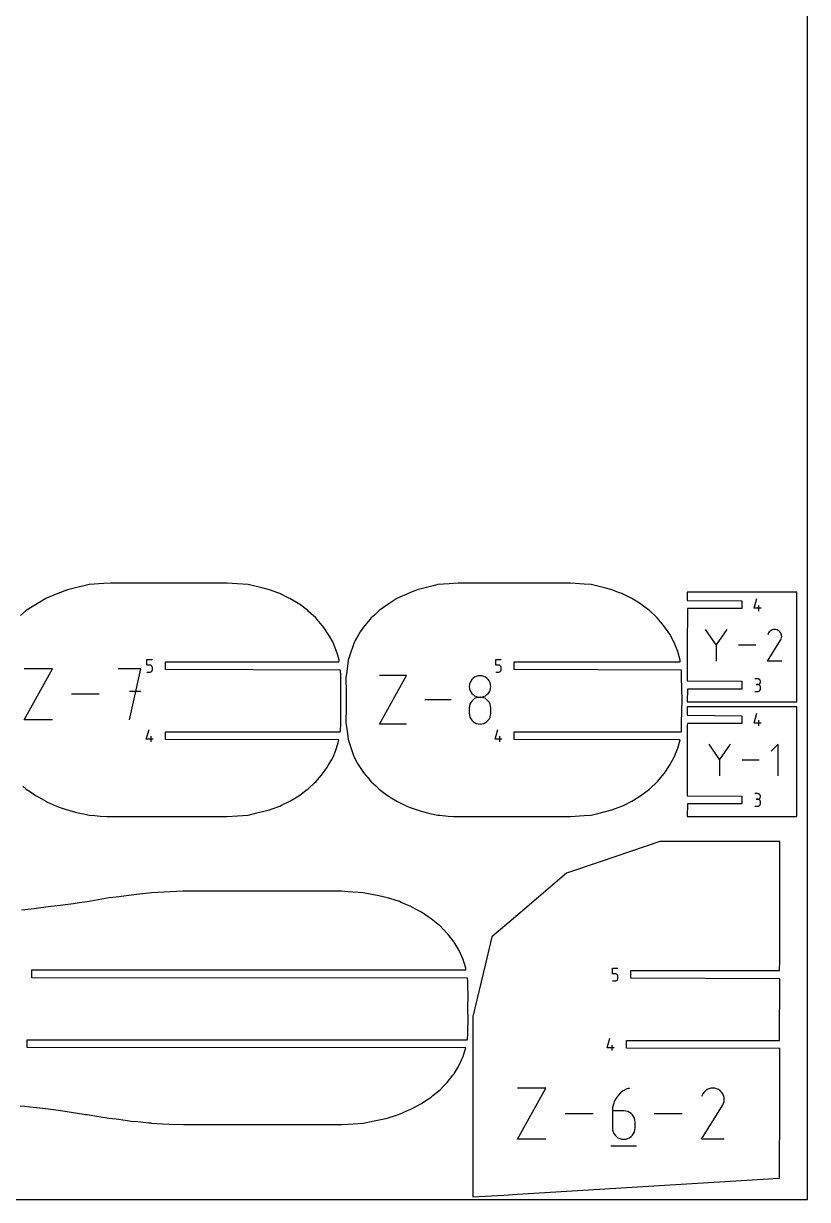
# Model space of a CAD drawing. Extents: x 0 to 3000, y 0 to 3000.
# Drawn here: x 2500 to 3000, y 0 to 750 of the extents above; entities that cross this region are included whole.
import ezdxf

# ---------------------------------------------------------------- set-up
doc = ezdxf.new("R2010")
doc.units = 0

msp = doc.modelspace()

# ---------------------------------------------------------------- linework, layer by layer
at = {"layer": 'annotation', "color": 1}
for p, q in [((2965.949212, 377.05783), (2967.723199, 383.279328)), ((2970.391203, 377.05783), (2965.949212, 377.05783)), ((2969.059709, 375.279328), (2969.059709, 378.832319)), ((2941.710925, 353.821096), (2934.985617, 363.54681)), ((2948.434968, 363.54681), (2941.710925, 353.821096)), ((2975.183466, 361.304244), (2974.595523, 360.176405)), ((2975.650046, 361.965862), (2975.183466, 361.304244)), ((2976.209837, 362.518159), (2975.650046, 361.965862)), ((2976.845815, 362.956712), (2976.209837, 362.518159)), ((2977.540954, 363.2771), (2976.845815, 362.956712)), ((2978.278229, 363.474899), (2977.540954, 363.2771)), ((2979.040614, 363.545686), (2978.278229, 363.474899)), ((2979.811086, 363.485038), (2979.040614, 363.545686)), ((2980.572619, 363.288533), (2979.811086, 363.485038)), ((2981.308187, 362.951749), (2980.572619, 363.288533)), ((2981.966074, 362.484586), (2981.308187, 362.951749)), ((2981.308187, 362.951749), (2981.308187, 362.951749)), ((2982.516138, 361.923993), (2981.966074, 362.484586)), ((2982.95349, 361.287151), (2982.516138, 361.923993)), ((2983.273238, 360.591243), (2982.95349, 361.287151)), ((2983.47049, 359.853447), (2983.273238, 360.591243)), ((2941.710925, 354.603756), (2941.710925, 343.38353)), ((2967.022498, 353.46517), (2955.998253, 353.46517)), ((2974.582879, 343.383998), (2982.857068, 356.704381)), ((2982.857068, 356.704381), (2982.86696, 356.716621)), ((2982.857068, 356.704381), (2982.857068, 356.704381)), ((2982.86696, 356.716621), (2982.876445, 356.728965)), ((2982.876445, 356.728965), (2982.885588, 356.741517)), ((2982.885588, 356.741517), (2982.894449, 356.754381)), ((2982.894449, 356.754381), (2982.903091, 356.767662)), ((2982.903091, 356.767662), (2982.911578, 356.781463)), ((2982.911578, 356.781463), (2982.919971, 356.795888)), ((2982.919971, 356.795888), (2982.928332, 356.811041)), ((2982.928332, 356.811041), (2982.936725, 356.827028)), ((2982.936725, 356.827028), (2983.278365, 357.560556)), ((2982.936725, 356.827028), (2982.936725, 356.827028)), ((2983.278365, 357.560556), (2983.477945, 358.320923)), ((2983.540356, 359.090947), (2983.47049, 359.853447)), ((2983.477945, 358.320923), (2983.540356, 359.090947)), ((2500.327804, 306.003508), (2518.282657, 338.340089)), ((2518.282657, 338.340089), (2500.327804, 338.340089)), ((2574.594868, 338.340089), (2560.215168, 338.340089)), ((2567.406032, 306.003508), (2574.594868, 338.340089)), ((2578.545092, 340.815736), (2578.545092, 344.37826)), ((2578.545092, 344.37826), (2582.098083, 344.37826)), ((2580.321587, 340.815736), (2578.545092, 340.815736)), ((2580.640566, 340.787223), (2580.321587, 340.815736)), ((2580.94093, 340.704989), (2580.640566, 340.787223)), ((2581.21763, 340.573994), (2580.94093, 340.704989)), ((2581.465616, 340.399197), (2581.21763, 340.573994)), ((2581.679837, 340.185557), (2581.465616, 340.399197)), ((2581.855245, 339.938033), (2581.679837, 340.185557)), ((2581.855133, 337.259307), (2581.98673, 337.536357)), ((2581.986788, 339.661584), (2581.855245, 339.938033)), ((2581.98673, 337.536357), (2582.069401, 337.837186)), ((2582.069418, 339.36117), (2581.986788, 339.661584)), ((2582.069401, 337.837186), (2582.098083, 338.156762)), ((2582.098083, 339.041749), (2582.069418, 339.36117)), ((2582.098083, 338.156762), (2582.098083, 339.041749)), ((2582.098083, 339.041749), (2582.098083, 339.041749)), ((2801.077798, 340.815736), (2801.077798, 344.37826)), ((2801.077798, 344.37826), (2804.63079, 344.37826)), ((2802.854294, 340.815736), (2801.077798, 340.815736)), ((2803.173272, 340.787223), (2802.854294, 340.815736)), ((2803.473637, 340.704989), (2803.173272, 340.787223)), ((2803.750337, 340.573994), (2803.473637, 340.704989)), ((2803.998322, 340.399197), (2803.750337, 340.573994)), ((2804.212544, 340.185557), (2803.998322, 340.399197)), ((2804.387951, 339.938033), (2804.212544, 340.185557)), ((2804.38784, 337.259307), (2804.519437, 337.536357)), ((2804.519495, 339.661584), (2804.387951, 339.938033)), ((2804.519437, 337.536357), (2804.602108, 337.837186)), ((2804.602124, 339.36117), (2804.519495, 339.661584)), ((2804.602108, 337.837186), (2804.63079, 338.156762)), ((2804.63079, 339.041749), (2804.602124, 339.36117)), ((2804.63079, 338.156762), (2804.63079, 339.041749)), ((2804.63079, 339.041749), (2804.63079, 339.041749)), ((2983.537312, 343.383998), (2974.582879, 343.383998)), ((2578.545092, 336.37826), (2580.321587, 336.37826)), ((2580.321587, 336.37826), (2580.640434, 336.406928)), ((2580.321587, 336.37826), (2580.321587, 336.37826)), ((2580.640434, 336.406928), (2580.940728, 336.489576)), ((2580.940728, 336.489576), (2581.217407, 336.621172)), ((2581.217407, 336.621172), (2581.465409, 336.796682)), ((2581.465409, 336.796682), (2581.679672, 337.011071)), ((2581.679672, 337.011071), (2581.855133, 337.259307)), ((2727.038454, 303.220708), (2744.187149, 334.105401)), ((2744.187149, 334.105401), (2727.038454, 334.105401)), ((2785.175389, 330.670577), (2784.667554, 329.604119)), ((2785.852565, 331.626802), (2785.175389, 330.670577)), ((2786.679586, 332.453172), (2785.852565, 331.626802)), ((2787.636956, 333.130064), (2786.679586, 332.453172)), ((2788.705181, 333.637853), (2787.636956, 333.130064)), ((2789.864763, 333.956918), (2788.705181, 333.637853)), ((2791.096207, 334.067633), (2789.864763, 333.956918)), ((2792.327651, 333.956918), (2791.096207, 334.067633)), ((2791.096207, 334.067633), (2791.096207, 334.067633)), ((2793.487233, 333.637853), (2792.327651, 333.956918)), ((2794.555457, 333.130064), (2793.487233, 333.637853)), ((2795.512828, 332.453172), (2794.555457, 333.130064)), ((2796.339849, 331.626802), (2795.512828, 332.453172)), ((2797.017025, 330.670577), (2796.339849, 331.626802)), ((2797.52486, 329.604119), (2797.017025, 330.670577)), ((2801.077798, 336.37826), (2802.854294, 336.37826)), ((2802.854294, 336.37826), (2803.17314, 336.406928)), ((2802.854294, 336.37826), (2802.854294, 336.37826)), ((2803.17314, 336.406928), (2803.473434, 336.489576)), ((2803.473434, 336.489576), (2803.750114, 336.621172)), ((2803.750114, 336.621172), (2803.998116, 336.796681)), ((2803.998116, 336.796681), (2804.212379, 337.011071)), ((2804.212379, 337.011071), (2804.38784, 337.259307)), ((2968.170208, 332.003166), (2966.393712, 332.003166)), ((2968.489715, 331.974488), (2968.170208, 332.003166)), ((2968.79036, 331.891841), (2968.489715, 331.974488)), ((2969.067142, 331.76031), (2968.79036, 331.891841)), ((2969.315062, 331.584976), (2969.067142, 331.76031)), ((2969.529118, 331.370923), (2969.315062, 331.584976)), ((2969.704311, 331.123233), (2969.529118, 331.370923)), ((2969.83564, 330.846991), (2969.704311, 331.123233)), ((2969.918104, 330.547279), (2969.83564, 330.846991)), ((2969.946703, 330.229179), (2969.918104, 330.547279)), ((2969.918104, 329.909586), (2969.946703, 330.229179)), ((2969.946703, 330.229179), (2969.946703, 330.229179)), ((2574.594868, 323.94011), (2567.406032, 323.94011)), ((2784.348556, 328.447053), (2784.237891, 327.219002)), ((2784.237891, 327.219002), (2784.237891, 327.219002)), ((2784.237891, 327.219002), (2784.34862, 325.985185)), ((2784.667554, 329.604119), (2784.348556, 328.447053)), ((2784.34862, 325.985185), (2784.667777, 324.823629)), ((2784.667777, 324.823629), (2785.175819, 323.753797)), ((2785.175819, 323.753797), (2785.853202, 322.795154)), ((2785.853202, 322.795154), (2786.680383, 321.967163)), ((2795.512031, 321.967163), (2796.339211, 322.795154)), ((2796.339211, 322.795154), (2797.016594, 323.753797)), ((2797.016594, 323.753797), (2797.524636, 324.823629)), ((2797.524636, 324.823629), (2797.843794, 325.985185)), ((2797.843857, 328.447053), (2797.52486, 329.604119)), ((2797.843794, 325.985185), (2797.954522, 327.219002)), ((2797.954522, 327.219002), (2797.843857, 328.447053)), ((2797.954522, 327.219002), (2797.954522, 327.219002)), ((2966.393712, 324.012698), (2968.170208, 324.012698)), ((2968.170208, 328.450175), (2967.280705, 328.450175)), ((2967.280705, 328.450175), (2968.170208, 328.450175)), ((2968.170208, 328.450175), (2968.489715, 328.47886)), ((2968.489715, 328.421496), (2968.170208, 328.450175)), ((2968.170208, 328.450175), (2968.170208, 328.450175)), ((2968.170208, 324.012698), (2968.489715, 324.04136)), ((2968.170208, 324.012698), (2968.170208, 324.012698)), ((2968.489715, 328.47886), (2968.79036, 328.561555)), ((2968.79036, 328.33885), (2968.489715, 328.421496)), ((2968.489715, 324.04136), (2968.79036, 324.123966)), ((2968.79036, 328.561555), (2969.067142, 328.693217)), ((2969.067142, 328.207318), (2968.79036, 328.33885)), ((2968.79036, 324.123966), (2969.067142, 324.255444)), ((2969.067142, 328.693217), (2969.315062, 328.868806)), ((2969.315062, 328.031984), (2969.067142, 328.207318)), ((2969.067142, 324.255444), (2969.315062, 324.430724)), ((2969.315062, 328.868806), (2969.529118, 329.083279)), ((2969.529118, 327.817931), (2969.315062, 328.031984)), ((2969.315062, 324.430724), (2969.529118, 324.644735)), ((2969.529118, 329.083279), (2969.704311, 329.331594)), ((2969.704311, 327.570242), (2969.529118, 327.817931)), ((2969.529118, 324.644735), (2969.704311, 324.892408)), ((2969.704311, 329.331594), (2969.83564, 329.60871)), ((2969.83564, 327.294), (2969.704311, 327.570242)), ((2969.704311, 324.892408), (2969.83564, 325.168671)), ((2969.83564, 329.60871), (2969.918104, 329.909586)), ((2969.918104, 326.994287), (2969.83564, 327.294)), ((2969.83564, 325.168671), (2969.918104, 325.468454)), ((2969.946703, 326.676188), (2969.918104, 326.994287)), ((2969.918104, 325.468454), (2969.946703, 325.786686)), ((2969.946703, 325.786686), (2969.946703, 326.676188)), ((2969.946703, 326.676188), (2969.946703, 326.676188)), ((2548.093006, 322.171798), (2530.411917, 322.171798)), ((2772.659036, 318.663055), (2755.771814, 318.663055)), ((2784.667554, 315.879286), (2784.348556, 314.718179)), ((2785.175389, 316.94878), (2784.667554, 315.879286)), ((2785.852565, 317.907182), (2785.175389, 316.94878)), ((2786.679586, 318.735011), (2785.852565, 317.907182)), ((2787.636956, 319.412787), (2786.679586, 318.735011)), ((2786.680383, 321.967163), (2787.637817, 321.289289)), ((2788.705181, 319.921031), (2787.636956, 319.412787)), ((2787.637817, 321.289289), (2788.705962, 320.780994)), ((2789.864763, 320.240263), (2788.705181, 319.921031)), ((2788.705962, 320.780994), (2789.865273, 320.461744)), ((2791.096207, 320.351002), (2789.864763, 320.240263)), ((2789.865273, 320.461744), (2791.096207, 320.351002)), ((2791.096207, 320.351002), (2792.327141, 320.461744)), ((2792.327651, 320.240326), (2791.096207, 320.351002)), ((2791.096207, 320.351002), (2791.096207, 320.351002)), ((2791.096207, 320.351002), (2791.096207, 320.351002)), ((2792.327141, 320.461744), (2793.486452, 320.780994)), ((2793.487233, 319.921254), (2792.327651, 320.240326)), ((2793.486452, 320.780994), (2794.554596, 321.289289)), ((2794.555457, 319.413218), (2793.487233, 319.921254)), ((2794.554596, 321.289289), (2795.512031, 321.967163)), ((2795.512828, 318.735648), (2794.555457, 319.413218)), ((2796.339849, 317.907979), (2795.512828, 318.735648)), ((2797.017025, 316.949641), (2796.339849, 317.907979)), ((2797.52486, 315.880067), (2797.017025, 316.949641)), ((2797.843857, 314.718689), (2797.52486, 315.880067)), ((2784.348556, 314.718179), (2784.237891, 313.484939)), ((2784.237891, 313.484939), (2784.237891, 310.068371)), ((2784.237891, 310.068371), (2784.237891, 310.068371)), ((2784.237891, 310.068371), (2784.34862, 308.835218)), ((2784.34862, 308.835218), (2784.667777, 307.675442)), ((2784.667777, 307.675442), (2785.175819, 306.608188)), ((2797.016594, 306.608188), (2797.524636, 307.675442)), ((2797.524636, 307.675442), (2797.843794, 308.835218)), ((2797.843794, 308.835218), (2797.954522, 310.068371)), ((2797.954522, 313.484939), (2797.843857, 314.718689)), ((2797.954522, 310.068371), (2797.954522, 313.484939)), ((2797.954522, 313.484939), (2797.954522, 313.484939)), ((2965.949212, 303.882833), (2967.723199, 310.10433)), ((2518.282657, 306.003508), (2500.327804, 306.003508)), ((2744.187149, 303.220708), (2727.038454, 303.220708)), ((2785.175819, 306.608188), (2785.853202, 305.6526)), ((2785.853202, 305.6526), (2786.680383, 304.827824)), ((2786.680383, 304.827824), (2787.637817, 304.153004)), ((2787.637817, 304.153004), (2788.705962, 303.647287)), ((2788.705962, 303.647287), (2789.865273, 303.329817)), ((2789.865273, 303.329817), (2791.096207, 303.219739)), ((2791.096207, 303.219739), (2792.327141, 303.329817)), ((2791.096207, 303.219739), (2791.096207, 303.219739)), ((2792.327141, 303.329817), (2793.486452, 303.647287)), ((2793.486452, 303.647287), (2794.554596, 304.153004)), ((2794.554596, 304.153004), (2795.512031, 304.827824)), ((2795.512031, 304.827824), (2796.339211, 305.6526)), ((2796.339211, 305.6526), (2797.016594, 306.608188)), ((2970.391203, 303.882833), (2965.949212, 303.882833)), ((2969.05971, 302.10433), (2969.05971, 305.657322)), ((2578.121539, 293.611334), (2579.895527, 299.832831)), ((2582.563531, 293.611334), (2578.121539, 293.611334)), ((2581.232037, 291.832831), (2581.232037, 295.385823)), ((2800.627747, 293.611334), (2802.401734, 299.832831)), ((2805.069739, 293.611334), (2800.627747, 293.611334)), ((2803.738245, 291.832831), (2803.738245, 295.385823)), ((2943.948526, 280.646099), (2937.223218, 290.371812)), ((2950.67257, 290.371812), (2943.948526, 280.646099)), ((2981.301865, 290.37118), (2976.819591, 285.887641)), ((2981.301865, 270.209164), (2981.301865, 290.37118)), ((2943.948526, 281.428758), (2943.948526, 270.208532)), ((2969.260099, 280.290172), (2958.235854, 280.290172)), ((2968.170208, 258.828168), (2966.393712, 258.828168)), ((2968.170208, 255.275177), (2967.280705, 255.275177)), ((2967.280705, 255.275177), (2968.170208, 255.275177)), ((2968.489715, 258.79949), (2968.170208, 258.828168)), ((2968.170208, 255.275177), (2968.489715, 255.303862)), ((2968.489715, 255.246499), (2968.170208, 255.275177)), ((2968.170208, 255.275177), (2968.170208, 255.275177)), ((2968.790359, 258.716844), (2968.489715, 258.79949)), ((2968.489715, 255.303862), (2968.790359, 255.386557)), ((2968.790359, 255.163852), (2968.489715, 255.246499)), ((2969.067142, 258.585312), (2968.790359, 258.716844)), ((2968.790359, 255.386557), (2969.067142, 255.51822)), ((2969.067142, 255.03232), (2968.790359, 255.163852)), ((2969.315062, 258.409978), (2969.067142, 258.585312)), ((2969.067142, 255.51822), (2969.315062, 255.693808)), ((2969.315062, 254.856987), (2969.067142, 255.03232)), ((2969.529118, 258.195925), (2969.315062, 258.409978)), ((2969.315062, 255.693808), (2969.529118, 255.908281)), ((2969.704311, 257.948236), (2969.529118, 258.195925)), ((2969.529118, 255.908281), (2969.704311, 256.156596)), ((2969.83564, 257.671993), (2969.704311, 257.948236)), ((2969.704311, 256.156596), (2969.83564, 256.433713)), ((2969.918104, 257.372281), (2969.83564, 257.671993)), ((2969.83564, 256.433713), (2969.918104, 256.734588)), ((2969.946703, 257.054181), (2969.918104, 257.372281)), ((2969.918104, 256.734588), (2969.946703, 257.054181)), ((2969.946703, 257.054181), (2969.946703, 257.054181)), ((2966.393712, 250.837701), (2968.170208, 250.837701)), ((2968.170208, 250.837701), (2968.489715, 250.866363)), ((2968.170208, 250.837701), (2968.170208, 250.837701)), ((2968.489715, 250.866363), (2968.790359, 250.948968)), ((2968.790359, 250.948968), (2969.067142, 251.080446)), ((2969.067142, 251.080446), (2969.315062, 251.255726)), ((2969.529118, 254.642934), (2969.315062, 254.856987)), ((2969.315062, 251.255726), (2969.529118, 251.469738)), ((2969.704311, 254.395244), (2969.529118, 254.642934)), ((2969.529118, 251.469738), (2969.704311, 251.71741)), ((2969.83564, 254.119002), (2969.704311, 254.395244)), ((2969.704311, 251.71741), (2969.83564, 251.993673)), ((2969.918104, 253.81929), (2969.83564, 254.119002)), ((2969.83564, 251.993673), (2969.918104, 252.293456)), ((2969.946703, 253.50119), (2969.918104, 253.81929)), ((2969.918104, 252.293456), (2969.946703, 252.611688)), ((2969.946703, 252.611688), (2969.946703, 253.50119)), ((2969.946703, 253.50119), (2969.946703, 253.50119)), ((2875.545181, 143.944152), (2875.545181, 147.506676)), ((2875.545181, 147.506676), (2879.098172, 147.506676)), ((2877.321676, 143.944152), (2875.545181, 143.944152)), ((2877.640655, 143.915639), (2877.321676, 143.944152)), ((2877.941019, 143.833406), (2877.640655, 143.915639)), ((2878.217719, 143.702411), (2877.941019, 143.833406)), ((2878.465705, 143.527614), (2878.217719, 143.702411)), ((2878.679926, 143.313973), (2878.465705, 143.527614)), ((2878.855334, 143.066449), (2878.679926, 143.313973)), ((2878.986877, 142.790001), (2878.855334, 143.066449)), ((2879.069507, 142.489586), (2878.986877, 142.790001)), ((2875.545181, 139.506676), (2877.321676, 139.506676)), ((2877.321676, 139.506676), (2877.640523, 139.535344)), ((2877.321676, 139.506676), (2877.321676, 139.506676)), ((2877.640523, 139.535344), (2877.940817, 139.617993)), ((2877.940817, 139.617993), (2878.217496, 139.749588)), ((2878.217496, 139.749588), (2878.465498, 139.925098)), ((2878.465498, 139.925098), (2878.679761, 140.139487)), ((2878.679761, 140.139487), (2878.855222, 140.387724)), ((2878.855222, 140.387724), (2878.986819, 140.664773)), ((2878.986819, 140.664773), (2879.06949, 140.965603)), ((2879.06949, 140.965603), (2879.098172, 141.285178)), ((2879.098172, 142.170165), (2879.069507, 142.489586)), ((2879.098172, 141.285178), (2879.098172, 142.170165)), ((2879.098172, 142.170165), (2879.098172, 142.170165)), ((2872.219453, 96.73975), (2873.99344, 102.961248)), ((2875.329951, 94.961248), (2875.329951, 98.514239)), ((2876.661445, 96.73975), (2872.219453, 96.73975)), ((2815.025971, 38.396854), (2833.157024, 71.050769)), ((2833.157024, 71.050769), (2815.025971, 71.050769)), ((2880.695235, 67.928813), (2879.189964, 66.417155)), ((2882.410744, 69.222497), (2880.695235, 67.928813)), ((2884.316925, 70.271913), (2882.410744, 69.222497)), ((2886.394209, 71.050769), (2884.316925, 70.271913)), ((2886.394209, 71.050769), (2886.394209, 71.050769)), ((2934.080309, 68.491328), (2933.324647, 67.419788)), ((2934.986933, 69.385815), (2934.080309, 68.491328)), ((2936.016948, 70.096086), (2934.986933, 69.385815)), ((2937.142778, 70.614978), (2936.016948, 70.096086)), ((2938.33685, 70.935328), (2937.142778, 70.614978)), ((2939.571592, 71.049973), (2938.33685, 70.935328)), ((2940.819429, 70.951749), (2939.571592, 71.049973)), ((2942.052789, 70.633495), (2940.819429, 70.951749)), ((2943.244098, 70.088047), (2942.052789, 70.633495)), ((2944.309595, 69.331441), (2943.244098, 70.088047)), ((2943.244098, 70.088047), (2943.244098, 70.088047)), ((2945.200467, 68.423518), (2944.309595, 69.331441)), ((2945.908791, 67.392105), (2945.200467, 68.423518)), ((2876.131262, 60.837255), (2875.662623, 58.716622)), ((2876.88841, 62.845083), (2876.131262, 60.837255)), ((2877.9145, 64.713814), (2876.88841, 62.845083)), ((2879.189964, 66.417155), (2877.9145, 64.713814)), ((2933.324647, 67.419788), (2932.372428, 65.593167)), ((2945.768649, 59.989784), (2945.784012, 60.009776)), ((2945.784012, 60.009776), (2945.798818, 60.030105)), ((2945.798818, 60.030105), (2945.813169, 60.05094)), ((2945.813169, 60.05094), (2945.827167, 60.072448)), ((2945.827167, 60.072448), (2945.840911, 60.0948)), ((2945.840911, 60.0948), (2945.854504, 60.118162)), ((2945.854504, 60.118162), (2945.868047, 60.142705)), ((2945.868047, 60.142705), (2945.881639, 60.168596)), ((2945.881639, 60.168596), (2946.43495, 61.356601)), ((2945.881639, 60.168596), (2945.881639, 60.168596)), ((2946.426647, 66.265028), (2945.908791, 67.392105)), ((2946.746112, 65.070112), (2946.426647, 66.265028)), ((2946.43495, 61.356601), (2946.758185, 62.588073)), ((2946.859265, 63.835185), (2946.746112, 65.070112)), ((2946.758185, 62.588073), (2946.859265, 63.835185)), ((2863.259916, 54.723811), (2845.405313, 54.723811)), ((2875.662623, 58.716622), (2875.502062, 56.509476)), ((2875.502062, 56.509476), (2875.502062, 45.656237)), ((2882.753255, 56.509476), (2875.502062, 56.509476)), ((2884.057399, 56.393093), (2882.753255, 56.509476)), ((2885.284553, 56.057437), (2884.057399, 56.393093)), ((2886.414308, 55.522749), (2885.284553, 56.057437)), ((2887.426251, 54.809273), (2886.414308, 55.522749)), ((2888.299974, 53.93725), (2887.426251, 54.809273)), ((2889.015065, 52.926922), (2888.299974, 53.93725)), ((2889.551115, 51.79853), (2889.015065, 52.926922)), ((2920.107339, 54.723811), (2902.252737, 54.723811)), ((2932.351951, 38.396588), (2945.752629, 59.969961)), ((2945.752629, 59.969961), (2945.768649, 59.989784)), ((2945.752629, 59.969961), (2945.752629, 59.969961)), ((2875.502062, 45.656237), (2875.502062, 45.656237)), ((2875.502062, 45.656237), (2875.619134, 44.351812)), ((2889.887712, 50.572316), (2889.551115, 51.79853)), ((2890.004447, 49.268523), (2889.887712, 50.572316)), ((2889.887712, 44.351812), (2890.004447, 45.656237)), ((2890.004447, 45.656237), (2890.004447, 49.268523)), ((2890.004447, 49.268523), (2890.004447, 49.268523)), ((2833.157024, 38.396854), (2815.025971, 38.396854)), ((2875.619134, 44.351812), (2875.956574, 43.123905)), ((2875.956574, 43.123905), (2876.493719, 41.993061)), ((2876.493719, 41.993061), (2877.209906, 40.979825)), ((2877.209906, 40.979825), (2878.084471, 40.104743)), ((2878.084471, 40.104743), (2879.096752, 39.388359)), ((2879.096752, 39.388359), (2880.226085, 38.85122)), ((2880.226085, 38.85122), (2881.451807, 38.51387)), ((2881.451807, 38.51387), (2882.753255, 38.396854)), ((2882.753255, 38.396854), (2884.057399, 38.51387)), ((2882.753255, 38.396854), (2882.753255, 38.396854)), ((2884.057399, 38.51387), (2885.284553, 38.85122)), ((2885.284553, 38.85122), (2886.414308, 39.388359)), ((2886.414308, 39.388359), (2887.426251, 40.104743)), ((2887.426251, 40.104743), (2888.299974, 40.979825)), ((2888.299974, 40.979825), (2889.015065, 41.993061)), ((2889.015065, 41.993061), (2889.551115, 43.123905)), ((2889.551115, 43.123905), (2889.887712, 44.351812)), ((2946.854335, 38.396588), (2932.351951, 38.396588)), ((2874.593871, 34.315114), (2890.920829, 34.315114))]:
    msp.add_line(p, q, dxfattribs=at)
at = {"layer": 'boundary', "color": 5}
for p, q in [((2541.774412, 392.126913), (2530.431313, 389.522283)), ((2550.978654, 392.789695), (2541.774412, 392.126913)), ((2555.443674, 393.129795), (2550.978654, 392.789695)), ((2589.441973, 393.129795), (2555.443674, 393.129795)), ((2629.80101, 393.129795), (2589.441973, 393.129795)), ((2636.193894, 392.659886), (2629.80101, 393.129795)), ((2643.184711, 392.126913), (2636.193894, 392.659886)), ((2651.81569, 390.074157), (2643.184711, 392.126913)), ((2656.701966, 388.912053), (2651.81569, 390.074157)), ((2761.235622, 391.406042), (2750.901914, 388.912054)), ((2764.222669, 392.126913), (2761.235622, 391.406042)), ((2771.451971, 392.677215), (2764.222669, 392.126913)), ((2777.18724, 393.129795), (2771.451971, 392.677215)), ((2826.407472, 393.129795), (2777.18724, 393.129795)), ((2848.79675, 393.129795), (2826.407472, 393.129795)), ((2857.610529, 392.460806), (2848.79675, 393.129795)), ((2861.929465, 392.126913), (2857.610529, 392.460806)), ((2871.248566, 389.859374), (2861.929465, 392.126913)), ((2513.991139, 383.337685), (2510.185176, 380.968333)), ((2521.656611, 386.381063), (2513.991139, 383.337685)), ((2527.773903, 388.912054), (2521.656611, 386.381063)), ((2530.431313, 389.522283), (2527.773903, 388.912054)), ((2662.048922, 386.898984), (2656.701966, 388.912053)), ((2663.324969, 386.418589), (2662.048922, 386.898984)), ((2669.169438, 383.598237), (2663.324969, 386.418589)), ((2669.709389, 383.337684), (2669.169438, 383.598237)), ((2674.963013, 380.165593), (2669.709389, 383.337684)), ((2738.08311, 383.337685), (2732.251907, 379.361545)), ((2746.26727, 386.896688), (2738.08311, 383.337685)), ((2750.901914, 388.912054), (2746.26727, 386.896688)), ((2875.141977, 388.912054), (2871.248566, 389.859374)), ((2880.106647, 386.999823), (2875.141977, 388.912054)), ((2881.615744, 386.418589), (2880.106647, 386.999823)), ((2886.651012, 383.932708), (2881.615744, 386.418589)), ((2887.856313, 383.337685), (2886.651012, 383.932708)), ((2892.82872, 380.266195), (2887.856313, 383.337685)), ((2957.992939, 387.371309), (2923.171215, 387.371309)), ((2923.171215, 387.371309), (2923.171216, 381.979328)), ((2993.171206, 387.371309), (2957.992939, 387.371309)), ((2993.171206, 351.852125), (2993.171206, 387.371309)), ((2501.456911, 375.534576), (2497.932131, 372.538437)), ((2510.185176, 380.968333), (2501.456911, 375.534576)), ((2675.800308, 379.645761), (2674.963013, 380.165593)), ((2681.258798, 375.534576), (2675.800308, 379.645761)), ((2681.722473, 375.104887), (2681.258798, 375.534576)), ((2686.238162, 370.920443), (2681.722473, 375.104887)), ((2726.639581, 375.534576), (2723.648549, 372.74979)), ((2732.251907, 379.361545), (2726.639581, 375.534576)), ((2893.754261, 379.694508), (2892.82872, 380.266195)), ((2898.525985, 376.053682), (2893.754261, 379.694508)), ((2899.206372, 375.534576), (2898.525985, 376.053682)), ((2903.645157, 371.367719), (2899.206372, 375.534576)), ((2923.366215, 376.829328), (2923.171215, 352.193039)), ((2923.171216, 381.979328), (2958.121211, 381.729328)), ((2958.121211, 376.829328), (2923.366215, 376.829328)), ((2958.121211, 381.729328), (2958.121211, 376.829328)), ((2686.948518, 370.107228), (2686.238162, 370.920443)), ((2690.598807, 365.928645), (2686.948518, 370.107228)), ((2718.790246, 367.592433), (2717.34368, 365.928645)), ((2721.683723, 370.920443), (2718.790246, 367.592433)), ((2723.648549, 372.74979), (2721.683723, 370.920443)), ((2904.121653, 370.920443), (2903.645157, 371.367719)), ((2908.426201, 365.928645), (2904.121653, 370.920443)), ((2691.414099, 364.761033), (2690.598807, 365.928645)), ((2694.286838, 360.647197), (2691.414099, 364.761033)), ((2695.086428, 359.179224), (2694.286838, 360.647197)), ((2713.673071, 360.647197), (2711.382509, 356.422148)), ((2714.689084, 362.109035), (2713.673071, 360.647197)), ((2717.34368, 365.928645), (2714.689084, 362.109035)), ((2912.066755, 360.647197), (2908.426201, 365.928645)), ((2915.01274, 355.168413), (2912.066755, 360.647197)), ((2697.27131, 355.168413), (2695.086428, 359.179224)), ((2697.962334, 353.470969), (2697.27131, 355.168413)), ((2699.544342, 349.585457), (2697.962334, 353.470969)), ((2710.702759, 355.168413), (2707.514288, 345.859129)), ((2711.382509, 356.422148), (2710.702759, 355.168413)), ((2917.256498, 349.585457), (2915.01274, 355.168413)), ((2700.064285, 347.737264), (2699.544342, 349.585457)), ((2701.11957, 343.986743), (2700.064285, 347.737264)), ((2707.514288, 345.859129), (2706.872872, 343.986744)), ((2918.811369, 343.986743), (2917.256498, 349.585457)), ((2923.171215, 352.193039), (2923.171216, 330.712447)), ((2993.171206, 317.371312), (2993.171206, 351.852125)), ((2590.372591, 337.92826), (2590.372591, 342.82826)), ((2590.372591, 342.82826), (2701.07388, 342.82826)), ((2702.079122, 337.67826), (2590.372591, 337.92826)), ((2701.07388, 342.82826), (2701.11957, 343.986743)), ((2702.305199, 334.170732), (2702.079122, 337.67826)), ((2706.495724, 340.096985), (2705.794513, 335.236083)), ((2706.872872, 343.986744), (2706.495724, 340.096985)), ((2812.905297, 337.92826), (2812.905297, 342.82826)), ((2812.905297, 342.82826), (2918.763766, 342.82826)), ((2919.711075, 337.67826), (2812.905297, 337.92826)), ((2918.763766, 342.82826), (2918.811369, 343.986743)), ((2919.687526, 333.055361), (2919.711075, 337.67826)), ((2702.300518, 333.055361), (2702.305199, 334.170732)), ((2702.365173, 330.075087), (2702.300518, 333.055361)), ((2702.32015, 318.662987), (2702.365173, 330.075087)), ((2705.794513, 335.236083), (2705.541887, 333.055361)), ((2705.541887, 333.055361), (2705.722192, 323.289399)), ((2919.996216, 318.411865), (2919.687526, 333.055361)), ((2923.171216, 330.712447), (2958.121211, 330.462447)), ((2958.121211, 330.462447), (2958.121211, 325.562447)), ((2705.722192, 323.289399), (2705.678875, 318.662986)), ((2923.366216, 325.562448), (2923.171216, 317.371312)), ((2958.121211, 325.562447), (2923.366216, 325.562448)), ((2702.365621, 307.225394), (2702.32015, 318.662987)), ((2705.678875, 318.662986), (2705.722002, 314.062348)), ((2919.687595, 304.270751), (2919.996216, 318.411865)), ((2923.171216, 317.371312), (2957.992939, 317.371311)), ((2957.992939, 317.371311), (2993.171206, 317.371312)), ((2705.722002, 314.062348), (2705.540621, 304.270751)), ((2981.688209, 314.196311), (2923.171215, 314.196311)), ((2923.171215, 314.196311), (2923.171216, 308.80433)), ((2923.171216, 308.80433), (2958.121211, 308.55433)), ((2958.121211, 308.55433), (2958.121211, 303.65433)), ((2993.171206, 314.196311), (2981.688209, 314.196311)), ((2993.171206, 255.451647), (2993.171206, 314.196311)), ((2702.029439, 298.872818), (2702.3062, 303.168382)), ((2702.301559, 304.27075), (2702.365621, 307.225394)), ((2702.3062, 303.168382), (2702.301559, 304.27075)), ((2705.540621, 304.270751), (2706.505639, 297.142952)), ((2919.708261, 298.872819), (2919.687595, 304.270751)), ((2923.366215, 303.65433), (2923.171215, 302.713313)), ((2923.171215, 302.713313), (2923.171216, 257.53745)), ((2958.121211, 303.65433), (2923.366215, 303.65433)), ((2590.393539, 293.382831), (2590.393539, 298.282831)), ((2590.393539, 298.282831), (2701.778543, 298.282831)), ((2701.061772, 293.132831), (2590.393539, 293.382831)), ((2700.592131, 291.463676), (2701.061772, 293.132831)), ((2701.778543, 298.282831), (2702.029439, 298.872818)), ((2706.505639, 297.142952), (2706.874435, 293.339514)), ((2706.874435, 293.339514), (2709.904869, 284.493024)), ((2812.899747, 293.382832), (2812.899747, 298.282831)), ((2812.899747, 298.282831), (2919.458083, 298.282831)), ((2918.752837, 293.132832), (2812.899747, 293.382832)), ((2917.255141, 287.740806), (2918.752837, 293.132832)), ((2919.458083, 298.282831), (2919.708261, 298.872819)), ((2697.271972, 282.157699), (2698.832517, 285.991216)), ((2698.832517, 285.991216), (2699.544822, 287.740807)), ((2699.544822, 287.740807), (2700.592131, 291.463676)), ((2915.01126, 282.157699), (2917.255141, 287.740806)), ((2694.287779, 276.67877), (2696.426515, 280.605541)), ((2696.426515, 280.605541), (2697.271972, 282.157699)), ((2709.904869, 284.493024), (2710.704591, 282.157699)), ((2710.704591, 282.157699), (2712.921846, 278.06797)), ((2712.921846, 278.06797), (2713.674849, 276.67877)), ((2912.065039, 276.678769), (2915.01126, 282.157699)), ((2686.239841, 266.405814), (2689.740855, 270.413862)), ((2689.740855, 270.413862), (2690.600071, 271.397472)), ((2690.600071, 271.397472), (2693.38585, 275.387151)), ((2693.38585, 275.387151), (2694.287779, 276.67877)), ((2713.674849, 276.67877), (2716.234527, 272.995835)), ((2716.234527, 272.995835), (2717.34521, 271.397473)), ((2717.34521, 271.397473), (2720.13375, 268.190135)), ((2904.536799, 266.889406), (2908.4244, 271.397473)), ((2908.4244, 271.397473), (2908.697886, 271.794224)), ((2908.697886, 271.794224), (2912.065039, 276.678769)), ((2499.285423, 263.638528), (2501.457315, 261.79153)), ((2681.260957, 261.79153), (2685.539, 265.756323)), ((2685.539, 265.756323), (2686.239841, 266.405814)), ((2720.13375, 268.190135), (2721.68487, 266.405814)), ((2721.68487, 266.405814), (2724.577794, 263.712097)), ((2724.577794, 263.712097), (2726.640158, 261.79153)), ((2899.805028, 262.355383), (2904.119785, 266.405814)), ((2904.119785, 266.405814), (2904.536799, 266.889406)), ((2501.457315, 261.79153), (2504.189407, 259.903398)), ((2504.189407, 259.903398), (2507.476077, 257.631749)), ((2507.476077, 257.631749), (2509.478608, 256.511261)), ((2509.478608, 256.511261), (2513.986741, 253.988576)), ((2670.165526, 254.265604), (2675.551102, 257.517548)), ((2675.551102, 257.517548), (2680.842218, 261.476134)), ((2680.842218, 261.476134), (2681.260957, 261.79153)), ((2726.640158, 261.79153), (2729.513869, 259.616748)), ((2729.513869, 259.616748), (2732.136543, 257.631749)), ((2732.136543, 257.631749), (2734.878959, 255.95142)), ((2734.878959, 255.95142), (2738.082229, 253.988576)), ((2888.934033, 254.655443), (2893.752322, 257.63175)), ((2893.752322, 257.63175), (2894.57543, 258.259771)), ((2894.57543, 258.259771), (2899.204409, 261.79153)), ((2899.204409, 261.79153), (2899.805028, 262.355383)), ((2923.171216, 257.53745), (2958.121211, 257.28745)), ((2958.121211, 257.28745), (2958.121211, 252.38745)), ((2993.171206, 244.196314), (2993.171206, 255.451647)), ((2513.986741, 253.988576), (2515.109869, 253.486256)), ((2515.109869, 253.486256), (2520.875519, 250.907378)), ((2520.875519, 250.907378), (2522.004354, 250.51354)), ((2522.004354, 250.51354), (2526.959431, 248.712168)), ((2526.959431, 248.712168), (2527.779022, 248.414198)), ((2527.779022, 248.414198), (2532.985054, 246.999454)), ((2648.635979, 246.495823), (2656.700412, 248.414198)), ((2656.700412, 248.414198), (2658.369925, 249.042738)), ((2658.369925, 249.042738), (2663.322826, 250.907378)), ((2663.322826, 250.907378), (2664.351168, 251.403715)), ((2664.351168, 251.403715), (2669.70675, 253.988576)), ((2669.70675, 253.988576), (2670.165526, 254.265604)), ((2738.082229, 253.988576), (2740.601091, 252.754945)), ((2740.601091, 252.754945), (2744.373281, 250.907378)), ((2744.373281, 250.907378), (2746.600881, 250.056381)), ((2746.600881, 250.056381), (2750.89932, 248.414198)), ((2750.89932, 248.414198), (2752.794054, 247.873127)), ((2752.794054, 247.873127), (2757.549619, 246.515046)), ((2866.161511, 246.229175), (2875.140484, 248.414198)), ((2875.140484, 248.414198), (2876.798358, 249.052705)), ((2876.798358, 249.052705), (2881.614063, 250.907377)), ((2881.614063, 250.907377), (2882.975597, 251.579642)), ((2882.975597, 251.579642), (2887.85448, 253.988576)), ((2887.85448, 253.988576), (2888.934033, 254.655443)), ((2923.366216, 252.38745), (2923.171216, 244.196314)), ((2958.121211, 252.38745), (2923.366216, 252.38745)), ((2532.985054, 246.999454), (2534.767519, 246.515047)), ((2534.767519, 246.515047), (2539.094421, 245.702512)), ((2539.094421, 245.702512), (2541.775362, 245.199051)), ((2541.775362, 245.199051), (2545.227324, 244.820327)), ((2545.227324, 244.820327), (2548.701471, 244.439162)), ((2548.701471, 244.439162), (2553.035017, 244.288758)), ((2553.035017, 244.288758), (2555.448221, 244.196314)), ((2555.448221, 244.196314), (2589.739258, 244.196314)), ((2589.739258, 244.196314), (2629.796965, 244.196314)), ((2629.796965, 244.196314), (2636.348518, 244.677885)), ((2636.348518, 244.677885), (2643.184689, 245.199051)), ((2643.184689, 245.199051), (2648.635979, 246.495823)), ((2757.549619, 246.515046), (2759.094439, 246.210204)), ((2759.094439, 246.210204), (2764.218428, 245.19905)), ((2764.218428, 245.19905), (2765.417382, 245.060825)), ((2765.417382, 245.060825), (2770.809469, 244.439161)), ((2770.809469, 244.439161), (2774.160377, 244.315532)), ((2774.160377, 244.315532), (2777.193463, 244.196314)), ((2777.193463, 244.196314), (2826.784895, 244.196314)), ((2826.784895, 244.196314), (2848.79907, 244.196314)), ((2848.79907, 244.196314), (2857.466079, 244.854096)), ((2857.466079, 244.854096), (2861.928437, 245.19905)), ((2861.928437, 245.19905), (2866.161511, 246.229175)), ((2923.171216, 244.196314), (2981.688209, 244.196314)), ((2981.688209, 244.196314), (2993.171206, 244.196314)), ((2905.87586, 228.328125), (2867.751086, 215.365697)), ((2952.476653, 228.328126), (2905.87586, 228.328125)), ((2982.399974, 228.328126), (2952.476653, 228.328126)), ((2982.399975, 207.9188), (2982.399974, 228.328126)), ((2867.751086, 215.365697), (2846.331992, 208.083157)), ((2846.331992, 208.083157), (2815.175999, 181.600623)), ((2982.399518, 195.461672), (2982.399975, 207.9188)), ((2579.588697, 195.391326), (2571.861698, 194.455405)), ((2581.507199, 195.663387), (2579.588697, 195.391326)), ((2601.45599, 196.560512), (2581.507199, 195.663387)), ((2603.508279, 196.66627), (2601.45599, 196.560512)), ((2631.639762, 196.666269), (2603.508279, 196.66627)), ((2646.658663, 196.666269), (2631.639762, 196.666269)), ((2665.778867, 196.66627), (2646.658663, 196.666269)), ((2700.842402, 196.66627), (2665.778867, 196.66627)), ((2702.685792, 196.555019), (2700.842402, 196.66627)), ((2706.646999, 196.303144), (2702.685792, 196.555019)), ((2716.467871, 195.663387), (2706.646999, 196.303144)), ((2726.504951, 193.602106), (2716.467871, 195.663387)), ((2982.398444, 194.358926), (2982.399518, 195.461672)), ((2523.509861, 187.560412), (2517.200808, 186.874159)), ((2524.84247, 187.732306), (2523.509861, 187.560412)), ((2531.733715, 188.621122), (2524.84247, 187.732306)), ((2535.384662, 189.165585), (2531.733715, 188.621122)), ((2540.320083, 189.901543), (2535.384662, 189.165585)), ((2554.527091, 192.448527), (2540.320083, 189.901543)), ((2558.817949, 192.875472), (2554.527091, 192.448527)), ((2571.861698, 194.455405), (2558.817949, 192.875472)), ((2732.12222, 192.448527), (2726.504951, 193.602106)), ((2736.306046, 191.088397), (2732.12222, 192.448527)), ((2739.687677, 189.955062), (2736.306046, 191.088397)), ((2740.76829, 189.490837), (2739.687677, 189.955062)), ((2746.859586, 186.874158), (2740.76829, 189.490837)), ((2982.389158, 184.820981), (2982.393489, 189.270399)), ((2982.393489, 189.270399), (2982.396522, 192.383526)), ((2982.396522, 192.383526), (2982.398444, 194.358926)), ((2500.553264, 184.744778), (2498.544979, 184.592066)), ((2506.630831, 185.397258), (2500.553264, 184.744778)), ((2507.959876, 185.539927), (2506.630831, 185.397258)), ((2515.599438, 186.601029), (2507.959876, 185.539927)), ((2517.200808, 186.874159), (2515.599438, 186.601029)), ((2749.91617, 185.23119), (2746.859586, 186.874158)), ((2753.637531, 183.230982), (2749.91617, 185.23119)), ((2758.081243, 180.280585), (2753.637531, 183.230982)), ((2759.90306, 179.071049), (2758.081243, 180.280585)), ((2815.175999, 181.600623), (2798.501232, 167.427182)), ((2982.383584, 179.098227), (2982.389158, 184.820981)), ((2765.124822, 174.805499), (2759.90306, 179.071049)), ((2765.551569, 174.456918), (2765.124822, 174.805499)), ((2767.656159, 172.333087), (2765.551569, 174.456918)), ((2982.371436, 166.623103), (2982.377325, 172.664741)), ((2982.377325, 172.664741), (2982.383584, 179.098227)), ((2770.422678, 169.46512), (2767.656159, 172.333087)), ((2770.791846, 168.986319), (2770.422678, 169.46512)), ((2774.495133, 164.183671), (2770.791846, 168.986319)), ((2798.501232, 167.427182), (2794.252973, 149.372002)), ((2982.357697, 152.509347), (2982.371436, 166.623103)), ((2775.208095, 162.998281), (2774.495133, 164.183671)), ((2777.790638, 158.704887), (2775.208095, 162.998281)), ((2778.569896, 156.971356), (2777.790638, 158.704887)), ((2780.300509, 153.121931), (2778.569896, 156.971356)), ((2780.955302, 151.014024), (2780.300509, 153.121931)), ((2782.039865, 147.523218), (2780.955302, 151.014024)), ((2982.156561, 145.956676), (2982.357697, 152.509347)), ((2505.184508, 141.464734), (2505.184508, 146.364734)), ((2505.184508, 146.364734), (2782.009731, 146.364734)), ((2782.009731, 146.364734), (2782.039865, 147.523218)), ((2794.252973, 149.372002), (2786.57734, 116.750534)), ((2887.37268, 141.056676), (2887.372679, 145.956676)), ((2887.372679, 145.956676), (2982.156561, 145.956676)), ((2783.100114, 141.214734), (2505.184508, 141.464734)), ((2783.252109, 139.107289), (2783.100114, 141.214734)), ((2783.237885, 136.591836), (2783.252109, 139.107289)), ((2783.402341, 129.949861), (2783.237885, 136.591836)), ((2982.346303, 140.806676), (2887.37268, 141.056676)), ((2982.113189, 101.411248), (2982.346303, 140.806676)), ((2783.365452, 122.199461), (2783.402341, 129.949861)), ((2783.401974, 114.465279), (2783.365452, 122.199461)), ((2783.237092, 107.807224), (2783.401974, 114.465279)), ((2786.57734, 116.750534), (2786.577356, 56.536514)), ((2783.044374, 102.409292), (2783.251391, 105.27855)), ((2783.251391, 105.27855), (2783.237092, 107.807224)), ((2502.107446, 96.919305), (2502.107446, 101.819305)), ((2502.107446, 101.819305), (2782.787657, 101.819305)), ((2782.787657, 101.819305), (2783.044374, 102.409292)), ((2884.491452, 96.511248), (2884.491452, 101.411248)), ((2884.491452, 101.411248), (2982.113189, 101.411248)), ((2781.975902, 96.669306), (2502.107446, 96.919305)), ((2779.462346, 89.411671), (2780.300976, 91.277281)), ((2780.300976, 91.277281), (2781.367626, 94.711337)), ((2781.367626, 94.711337), (2781.975902, 96.669306)), ((2982.302932, 96.261247), (2884.491452, 96.511248)), ((2982.27055, 63.002606), (2982.302932, 96.261247)), ((2774.496487, 80.215243), (2776.924065, 84.251975)), ((2776.924065, 84.251975), (2777.791449, 85.694174)), ((2777.791449, 85.694174), (2779.462346, 89.411671)), ((2770.10418, 74.601473), (2773.788194, 79.296569)), ((2773.788194, 79.296569), (2774.496487, 80.215243)), ((2761.038922, 66.257486), (2765.548932, 69.942288)), ((2765.548932, 69.942288), (2767.864791, 72.279527)), ((2767.864791, 72.279527), (2770.10418, 74.601473)), ((2750.454827, 59.45742), (2753.637014, 61.168224)), ((2753.637014, 61.168224), (2755.884959, 62.660995)), ((2755.884959, 62.660995), (2759.901336, 65.328005)), ((2759.901336, 65.328005), (2761.038922, 66.257486)), ((2982.263831, 56.099064), (2982.27055, 63.002606)), ((2497.58309, 59.640931), (2500.679227, 59.427836)), ((2500.679227, 59.427836), (2503.844268, 59.121043)), ((2503.844268, 59.121043), (2508.088287, 58.70957)), ((2508.088287, 58.70957), (2510.002425, 58.4698)), ((2510.002425, 58.4698), (2515.73116, 57.752076)), ((2515.73116, 57.752076), (2517.208, 57.52505)), ((2517.208, 57.52505), (2522.05347, 56.929666)), ((2522.05347, 56.929666), (2523.645229, 56.734056)), ((2523.645229, 56.734056), (2530.221457, 55.700269)), ((2530.221457, 55.700269), (2538.21282, 54.443851)), ((2538.21282, 54.443851), (2539.408653, 54.297208)), ((2539.408653, 54.297208), (2540.46513, 54.16764)), ((2540.46513, 54.16764), (2547.877595, 52.998285)), ((2547.877595, 52.998285), (2554.517733, 51.950671)), ((2733.045654, 52.251888), (2736.56941, 53.397605)), ((2736.56941, 53.397605), (2739.042267, 54.226513)), ((2739.042267, 54.226513), (2739.690652, 54.443851)), ((2739.690652, 54.443851), (2744.819351, 56.647864)), ((2744.819351, 56.647864), (2746.860618, 57.52505)), ((2746.860618, 57.52505), (2750.454827, 59.45742)), ((2786.577356, 56.536514), (2786.577348, 1.5875)), ((2982.256104, 48.163275), (2982.263831, 56.099064)), ((2554.517733, 51.950671), (2556.513835, 51.715274)), ((2556.513835, 51.715274), (2558.975894, 51.424908)), ((2558.975894, 51.424908), (2564.668989, 50.607954)), ((2564.668989, 50.607954), (2568.546358, 50.05152)), ((2568.546358, 50.05152), (2572.751244, 49.63455)), ((2572.751244, 49.63455), (2579.761822, 48.939325)), ((2579.761822, 48.939325), (2580.912651, 48.805753)), ((2580.912651, 48.805753), (2581.517703, 48.735524)), ((2581.517703, 48.735524), (2588.395214, 48.269154)), ((2588.395214, 48.269154), (2592.723578, 47.975635)), ((2592.723578, 47.975635), (2601.810112, 47.776312)), ((2601.810112, 47.776312), (2603.51866, 47.732789)), ((2603.51866, 47.732789), (2631.846576, 47.732789)), ((2631.846576, 47.732789), (2646.98683, 47.732788)), ((2646.98683, 47.732788), (2665.998122, 47.732787)), ((2665.998122, 47.732787), (2700.835011, 47.732787)), ((2700.835011, 47.732787), (2702.797974, 47.851287)), ((2702.797974, 47.851287), (2707.01724, 48.119629)), ((2707.01724, 48.119629), (2716.469829, 48.735525)), ((2716.469829, 48.735525), (2723.586082, 50.197555)), ((2723.586082, 50.197555), (2732.119264, 51.950671)), ((2732.119264, 51.950671), (2733.045654, 52.251888)), ((2982.248957, 40.822142), (2982.256104, 48.163275)), ((2982.243245, 34.957597), (2982.248957, 40.822142)), ((2982.230767, 22.139743), (2982.239125, 30.725657)), ((2982.239125, 30.725657), (2982.243245, 34.957597)), ((2982.222478, 13.626164), (2982.226464, 17.719891)), ((2982.226464, 17.719891), (2982.227226, 18.501513)), ((2982.227226, 18.501513), (2982.22858, 19.892697)), ((2982.22858, 19.892697), (2982.230767, 22.139743)), ((2814.892438, 3.329808), (2975.202962, 13.194227)), ((2975.202962, 13.194227), (2978.040349, 13.368823)), ((2978.040349, 13.368823), (2982.222478, 13.626164)), ((2786.577348, 1.5875), (2806.246444, 2.79781)), ((2806.246444, 2.79781), (2814.892438, 3.329808))]:
    msp.add_line(p, q, dxfattribs=at)
at = {"layer": 'frame', "color": 5}
for p, q in [((3000, 0), (3000, 3000)), ((0, 0), (3000, 0))]:
    msp.add_line(p, q, dxfattribs=at)

doc.saveas('drawing.dxf')
